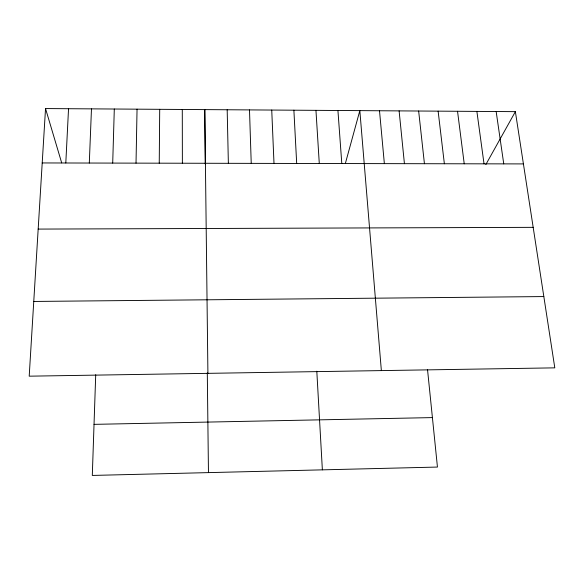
<?xml version="1.0" encoding="UTF-8"?>
<svg xmlns="http://www.w3.org/2000/svg" width="584" height="584" viewBox="0 0 584 584"><rect width="100%" height="100%" fill="white"/><g stroke="black" fill="none" stroke-linecap="round" stroke-linejoin="round"><path stroke-width="0.88" d="M159.242 163.177L159.709 109.317M136.021 163.133L137.05 109.172M112.705 163.082L114.303 109.018M95.718 374.709L92.301 475.434L437.445 467.061L427.517 369.468M89.301 163.038L91.469 108.872M65.802 162.987L68.54 108.719M45.53 108.566L29.2 376.176L554.8 367.854L515.373 111.653L45.53 108.566L61.678 162.848M345.378 163.425L359.832 110.632L381.359 370.599M485.822 164.6L515.373 111.653M94.031 424.356L432.416 417.596M33.762 301.453L543.828 296.57M38.172 229.089L533.177 227.344M42.209 162.943L523.41 163.914M496.159 111.529L503.751 163.87M476.88 111.405L484.026 163.834M457.535 111.274L464.229 163.79M438.124 111.15L444.366 163.754M418.648 111.018L424.429 163.71M399.113 110.894L404.427 163.673M379.505 110.763L384.36 163.63M337.932 110.493L341.793 163.542M315.951 110.347L319.287 163.498M316.805 371.22L322.368 469.85M293.883 110.201L296.687 163.454M271.735 110.055L273.998 163.41M249.499 109.909L251.229 163.359M227.183 109.763L228.366 163.316M207.911 373.344L204.78 109.617L205.239 163.987M207.298 372.95L208.459 472.617M182.288 109.463L182.376 163.221"/></g></svg>
